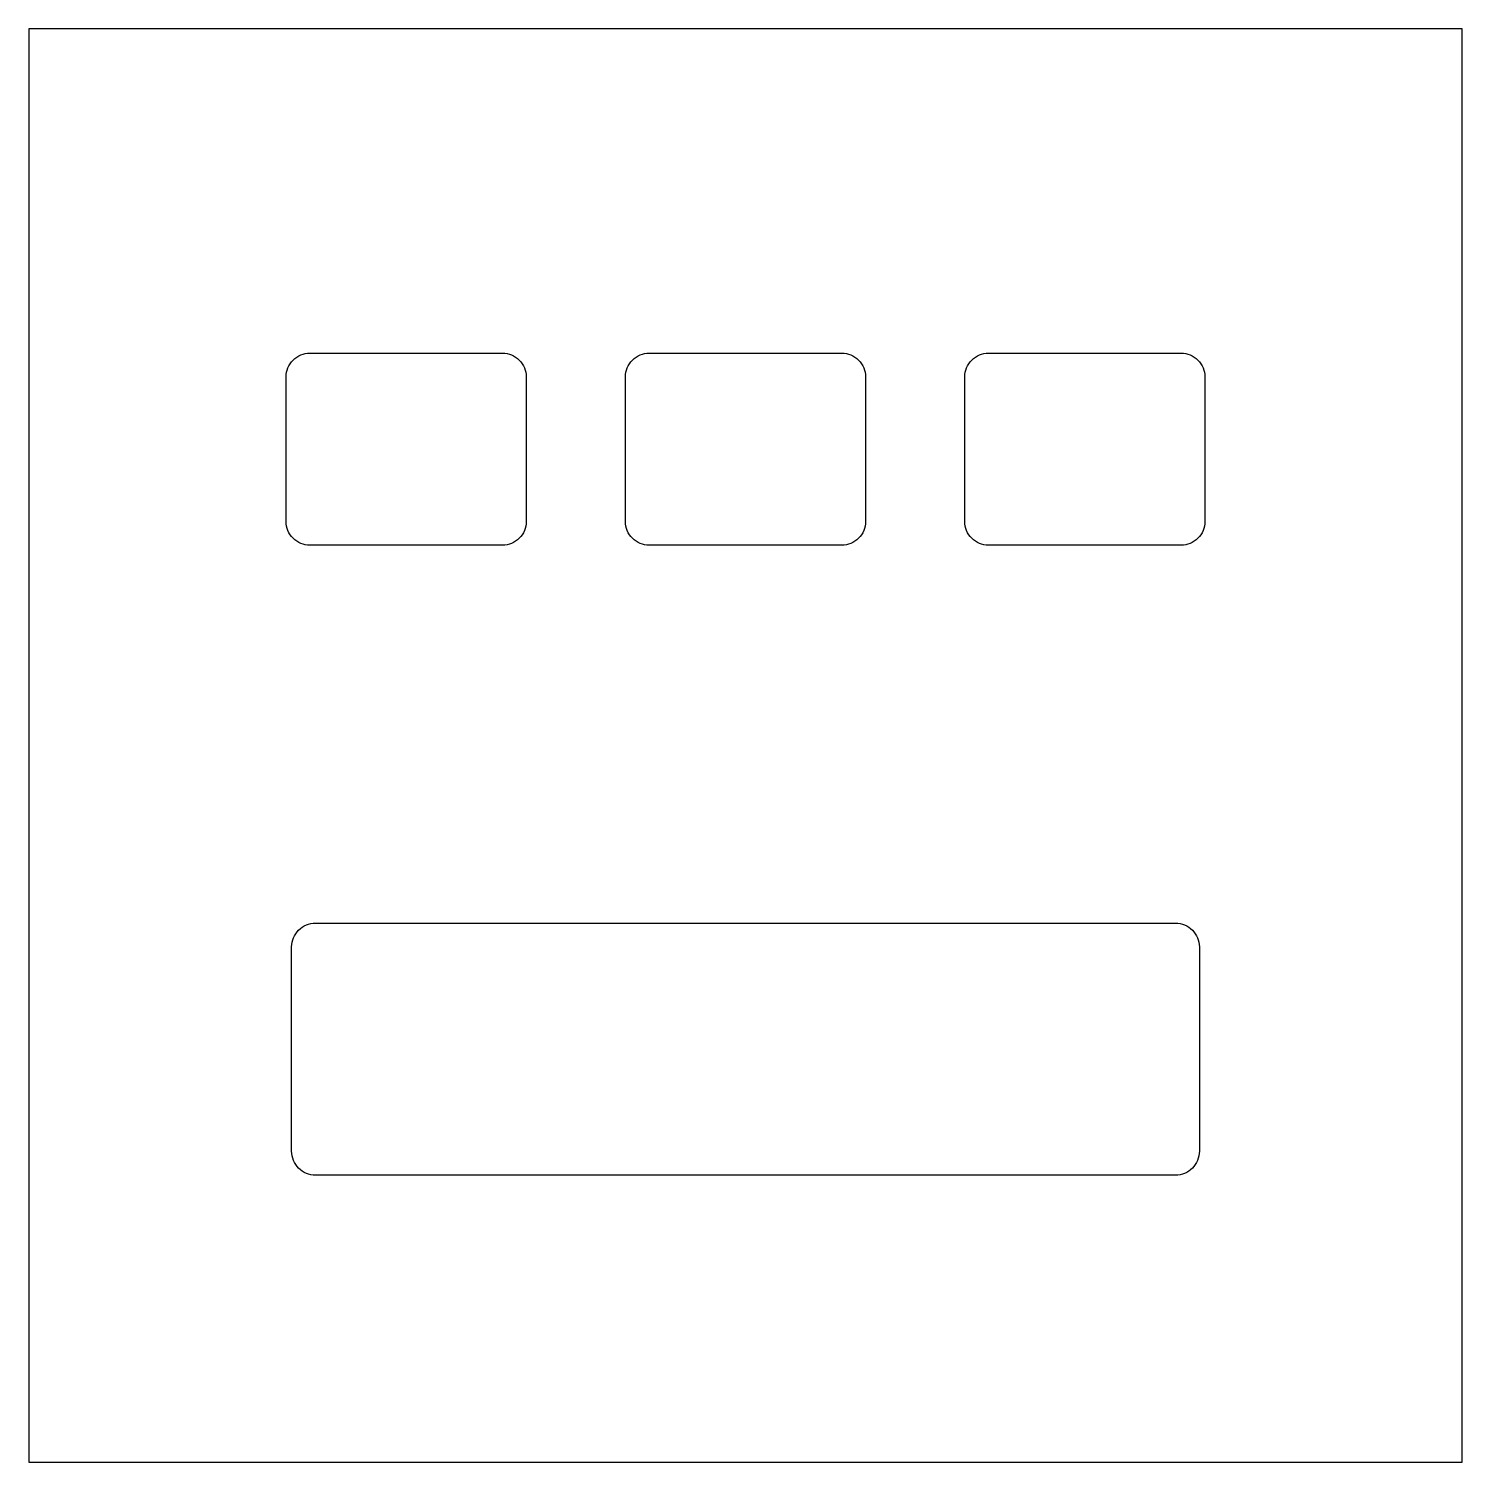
# Model space of a CAD drawing. Header units: inches. Extents: x 0 to 30, y 0 to 30.
import ezdxf

# ---------------------------------------------------------------- set-up
doc = ezdxf.new("R2010")
doc.units = ezdxf.units.IN
doc.header["$MEASUREMENT"] = 0
for name, color, linetype in [('glassOutline', 7, 'Continuous'), ('lightMask-large-lower', 2, 'Continuous'), ('lightMask-small-upper', 2, 'Continuous')]:
    doc.layers.add(name, color=color, linetype=linetype)

msp = doc.modelspace()

# ---------------------------------------------------------------- linework, layer by layer
at = {"layer": 'glassOutline'}
msp.add_lwpolyline([(0, 0), (30, 0), (30, 30), (0, 30)], close=True, dxfattribs=at)
at = {"layer": 'lightMask-large-lower'}
msp.add_lwpolyline([(5.503, 6.509), (5.503, 10.785, -0.414214), (6.003, 11.285), (23.997, 11.285, -0.414214), (24.497, 10.785), (24.497, 6.509, -0.414214), (23.997, 6.009), (6.003, 6.009, -0.414214)], format="xyb", close=True, dxfattribs=at)
at = {"layer": 'lightMask-small-upper'}
for points in [[(5.387, 19.689), (5.387, 22.711, -0.414214), (5.887, 23.211), (9.913, 23.211, -0.414214), (10.413, 22.711), (10.413, 19.689, -0.414214), (9.913, 19.189), (5.887, 19.189, -0.414214)], [(12.487, 19.689), (12.487, 22.711, -0.414214), (12.987, 23.211), (17.013, 23.211, -0.414214), (17.513, 22.711), (17.513, 19.689, -0.414214), (17.013, 19.189), (12.987, 19.189, -0.414214)], [(19.587, 19.689), (19.587, 22.711, -0.414214), (20.087, 23.211), (24.113, 23.211, -0.414214), (24.613, 22.711), (24.613, 19.689, -0.414214), (24.113, 19.189), (20.087, 19.189, -0.414214)]]:
    msp.add_lwpolyline(points, format="xyb", close=True, dxfattribs=at)

doc.saveas('drawing.dxf')
